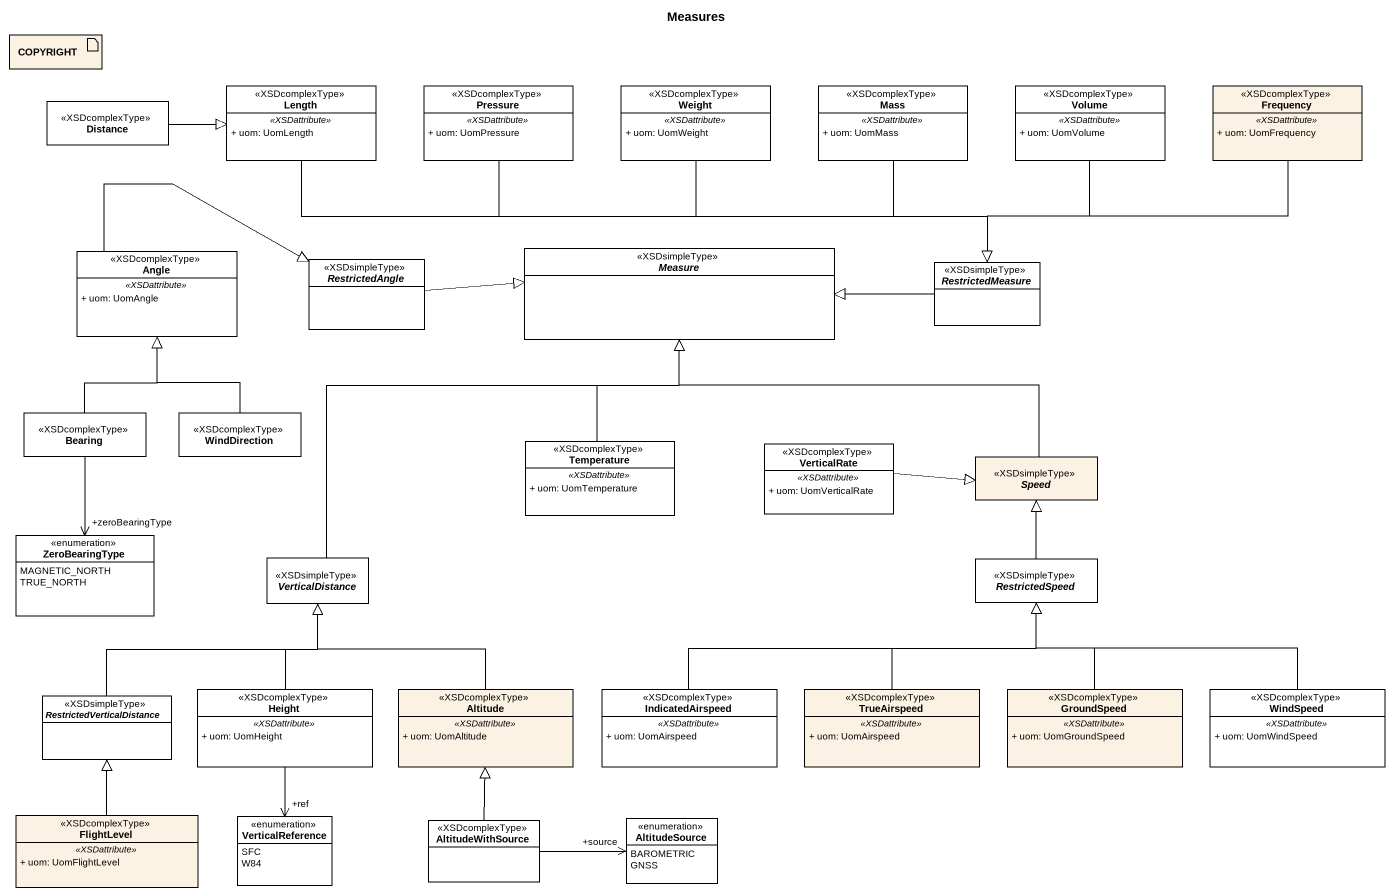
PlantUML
@startuml
title Measures
allowmixing
hide circle
hide empty members
skinparam classAttributeIconSize 0
artifact COPYRIGHT #FCF2E3
class Distance <<XSDcomplexType>>
class Length <<XSDcomplexType>> {
  .. <<XSDattribute>> ..
  + uom: UomLength
}
class Pressure <<XSDcomplexType>> {
  .. <<XSDattribute>> ..
  + uom: UomPressure
}
class Weight <<XSDcomplexType>> {
  .. <<XSDattribute>> ..
  + uom: UomWeight
}
class Mass <<XSDcomplexType>> {
  .. <<XSDattribute>> ..
  + uom: UomMass
}
class Volume <<XSDcomplexType>> {
  .. <<XSDattribute>> ..
  + uom: UomVolume
}
class Frequency <<XSDcomplexType>> #FCF2E3 {
  .. <<XSDattribute>> ..
  + uom: UomFrequency
}
abstract class Measure <<XSDsimpleType>>
class Angle <<XSDcomplexType>> {
  .. <<XSDattribute>> ..
  + uom: UomAngle
}
abstract class RestrictedAngle <<XSDsimpleType>>
abstract class RestrictedMeasure <<XSDsimpleType>>
class Bearing <<XSDcomplexType>>
class WindDirection <<XSDcomplexType>>
class Temperature <<XSDcomplexType>> {
  .. <<XSDattribute>> ..
  + uom: UomTemperature
}
class VerticalRate <<XSDcomplexType>> {
  .. <<XSDattribute>> ..
  + uom: UomVerticalRate
}
abstract class Speed <<XSDsimpleType>> #FCF2E3
enum ZeroBearingType {
  MAGNETIC_NORTH
  TRUE_NORTH
}
abstract class VerticalDistance <<XSDsimpleType>>
abstract class RestrictedSpeed <<XSDsimpleType>>
abstract class RestrictedVerticalDistance <<XSDsimpleType>>
class Height <<XSDcomplexType>> {
  .. <<XSDattribute>> ..
  + uom: UomHeight
}
class Altitude <<XSDcomplexType>> #FCF2E3 {
  .. <<XSDattribute>> ..
  + uom: UomAltitude
}
class IndicatedAirspeed <<XSDcomplexType>> {
  .. <<XSDattribute>> ..
  + uom: UomAirspeed
}
class TrueAirspeed <<XSDcomplexType>> #FCF2E3 {
  .. <<XSDattribute>> ..
  + uom: UomAirspeed
}
class GroundSpeed <<XSDcomplexType>> #FCF2E3 {
  .. <<XSDattribute>> ..
  + uom: UomGroundSpeed
}
class WindSpeed <<XSDcomplexType>> {
  .. <<XSDattribute>> ..
  + uom: UomWindSpeed
}
class FlightLevel <<XSDcomplexType>> #FCF2E3 {
  .. <<XSDattribute>> ..
  + uom: UomFlightLevel
}
enum VerticalReference {
  SFC
  W84
}
class AltitudeWithSource <<XSDcomplexType>>
enum AltitudeSource {
  BAROMETRIC
  GNSS
}
Distance -right-|> Length
Length -right-|> RestrictedMeasure
Pressure -right-|> RestrictedMeasure
Weight -right-|> RestrictedMeasure
Mass --|> RestrictedMeasure
Volume --|> RestrictedMeasure
Frequency -left-|> RestrictedMeasure
Angle -right-|> RestrictedAngle
RestrictedAngle -right-|> Measure
RestrictedMeasure -left-|> Measure
Bearing -up-|> Angle
Bearing --> "+zeroBearingType" ZeroBearingType
WindDirection -up-|> Angle
Temperature -up-|> Measure
VerticalRate -right-|> Speed
Speed -left-|> Measure
VerticalDistance -up-|> Measure
RestrictedSpeed -up-|> Speed
RestrictedVerticalDistance -up-|> VerticalDistance
Height -up-|> VerticalDistance
Height --> "+ref" VerticalReference
Altitude -up-|> VerticalDistance
IndicatedAirspeed -right-|> RestrictedSpeed
TrueAirspeed -up-|> RestrictedSpeed
GroundSpeed -up-|> RestrictedSpeed
WindSpeed -left-|> RestrictedSpeed
FlightLevel -up-|> RestrictedVerticalDistance
AltitudeWithSource -up-|> Altitude
AltitudeWithSource -right-> "+source" AltitudeSource
@enduml
